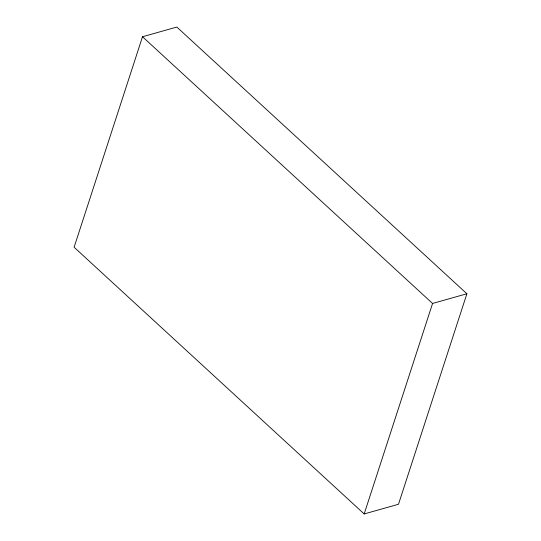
<?xml version="1.0" encoding="UTF-8"?>
<svg xmlns="http://www.w3.org/2000/svg" width="541" height="541" viewBox="0 0 541 541"><rect width="100%" height="100%" fill="white"/><g stroke="black" fill="none" stroke-linecap="round" stroke-linejoin="round"><path stroke-width="0.81" d="M142.506 36.747L74.11 247.237L364.181 513.95L398.494 504.253L466.89 293.763L176.819 27.05L142.506 36.747L432.57 303.46L466.89 293.763M364.181 513.95L432.57 303.46"/></g></svg>
